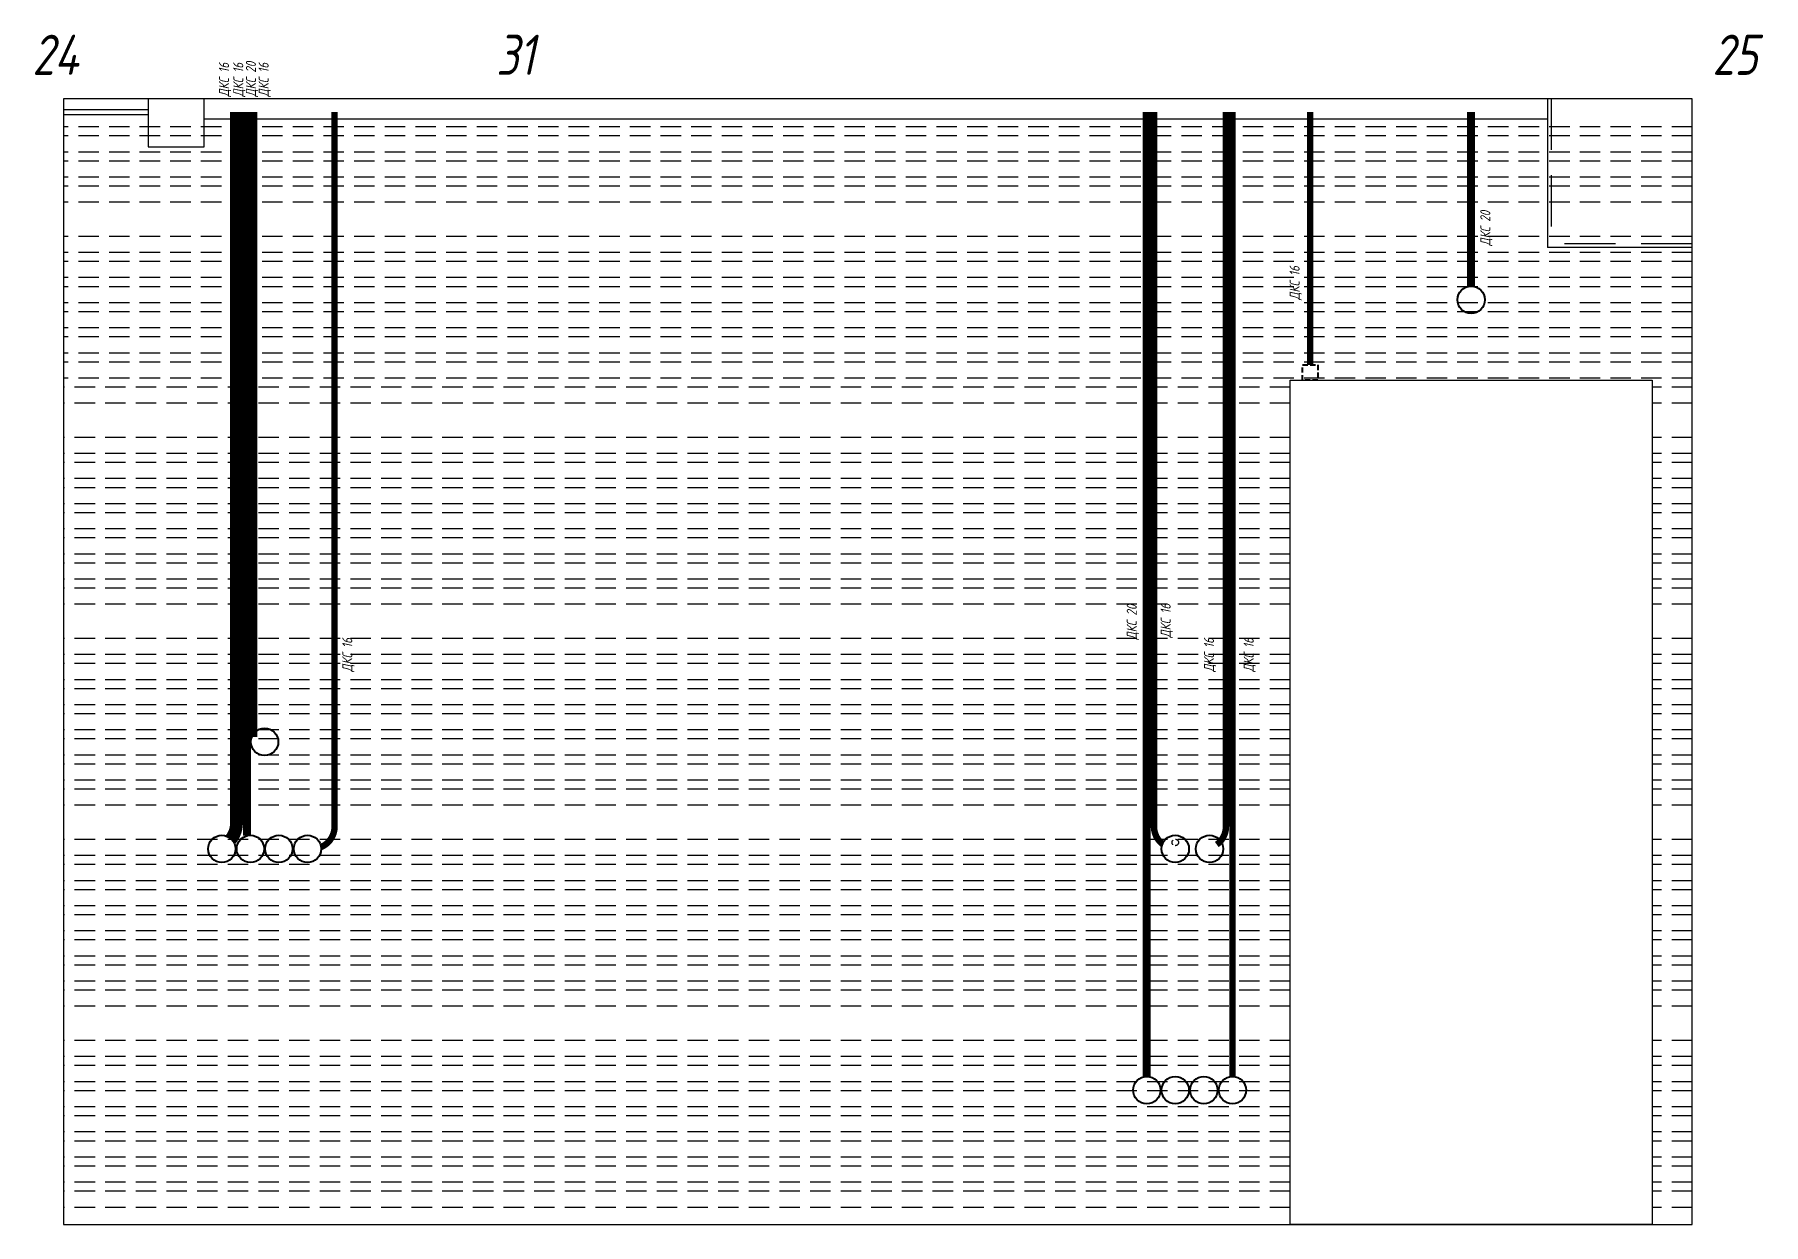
# Model space of a CAD drawing. Header units: millimetres. Extents: x -72 to 4227, y 0 to 2960.
import ezdxf
from ezdxf.enums import TextEntityAlignment as Align

# ---------------------------------------------------------------- set-up
doc = ezdxf.new("R2010")
doc.units = ezdxf.units.MM
doc.linetypes.add('DASHED', pattern=[19.05, 12.7, -6.35])
for name, color, linetype in [('01 Черновое', 7, 'Continuous'), ('02 ЭОМ и СС', 7, 'Continuous'), ('03 Потолок', 5, 'Continuous')]:
    doc.layers.add(name, color=color, linetype=linetype)
doc.layers.add('100 noprint', color=1, linetype='Continuous', plot=False)
doc.styles.add('ГОСТ-ISOCPEUR', font='isocpeui.ttf', dxfattribs={"width": 0.8})

msp = doc.modelspace()

# ---------------------------------------------------------------- linework, layer by layer
at = {"layer": '01 Черновое'}
for points in [[(4050, 0), (4050, 2800), (0, 2800), (0, 0)], [(3950, 2100), (3950, 0), (3050, 0), (3050, 2100)]]:
    msp.add_lwpolyline(points, close=True, dxfattribs=at)
at = {"layer": '02 ЭОМ и СС', "color": 111, "const_width": 16}
msp.add_lwpolyline([(409.5, 962.8, 0.172285), (422, 998.1), (422, 2767)], format="xyb", dxfattribs=at)
msp.add_lwpolyline([(409.5, 962.8, 0.172285), (422, 998.1), (422, 2767)], format="xyb", dxfattribs=at)
at = {"layer": '02 ЭОМ и СС', "color": 3, "const_width": 16, "flags": 128}
msp.add_lwpolyline([(421.9, 952.7, 0.172285), (438, 998.1), (438, 2767)], format="xyb", dxfattribs=at)
msp.add_lwpolyline([(421.9, 952.7, 0.172285), (438, 998.1), (438, 2767)], format="xyb", dxfattribs=at)
at = {"layer": '02 ЭОМ и СС', "color": 1, "const_width": 20, "flags": 128}
for points in [[(456, 966.9), (456, 2767)], [(456, 966.9), (456, 2767)], [(2693.5, 368), (2693.5, 2767)], [(2693.5, 368), (2693.5, 2767)]]:
    msp.add_lwpolyline(points, dxfattribs=at)
at = {"layer": '02 ЭОМ и СС', "color": 3, "const_width": 16, "flags": 128}
msp.add_lwpolyline([(474, 1212.4), (474, 2767)], dxfattribs=at)
msp.add_lwpolyline([(474, 1212.4), (474, 2767)], dxfattribs=at)
at = {"layer": '02 ЭОМ и СС', "color": 6, "const_width": 16, "flags": 128}
msp.add_lwpolyline([(640.2, 938.6, 0.299332), (674, 990), (674, 2767)], format="xyb", dxfattribs=at)
msp.add_lwpolyline([(640.2, 938.6, 0.299332), (674, 990), (674, 2767)], format="xyb", dxfattribs=at)
at = {"layer": '02 ЭОМ и СС', "color": 3, "flags": 128}
msp.add_lwpolyline([(2732.7, 946.1, 16, 16, -0.229101), (2711.5, 990, 16, 16, 0), (2711.5, 2767, 16, 16, 0)], format="xyseb", dxfattribs=at)
msp.add_lwpolyline([(2732.7, 946.1, 16, 16, -0.229101), (2711.5, 990, 16, 16, 0), (2711.5, 2767, 16, 16, 0)], format="xyseb", dxfattribs=at)
at = {"layer": '02 ЭОМ и СС', "flags": 128}
msp.add_lwpolyline([(2867.7, 944.9, 16, 16, 0.238397), (2890.5, 990, 16, 16, 0), (2890.5, 2767, 16, 16, 0)], format="xyseb", dxfattribs=at)
msp.add_lwpolyline([(2867.7, 944.9, 16, 16, 0.238397), (2890.5, 990, 16, 16, 0), (2890.5, 2767, 16, 16, 0)], format="xyseb", dxfattribs=at)
at = {"layer": '02 ЭОМ и СС', "color": 6, "const_width": 16, "flags": 128}
msp.add_lwpolyline([(2906.5, 368), (2906.5, 2767)], dxfattribs=at)
msp.add_lwpolyline([(2906.5, 368), (2906.5, 2767)], dxfattribs=at)
at = {"layer": '02 ЭОМ и СС', "const_width": 16, "flags": 128}
msp.add_lwpolyline([(3100, 2138), (3100, 2767)], dxfattribs=at)
msp.add_lwpolyline([(3100, 2138), (3100, 2767)], dxfattribs=at)
at = {"layer": '02 ЭОМ и СС', "color": 5, "const_width": 20, "flags": 128}
msp.add_lwpolyline([(3500, 2334), (3500, 2767)], dxfattribs=at)
msp.add_lwpolyline([(3500, 2334), (3500, 2767)], dxfattribs=at)
at = {"layer": '02 ЭОМ и СС', "linetype": 'DASHED', "lineweight": 40, "flags": 128}
msp.add_lwpolyline([(3081, 2100), (3081, 2138), (3119, 2138), (3119, 2100)], close=True, dxfattribs=at)
msp.add_lwpolyline([(3081, 2100), (3081, 2138), (3119, 2138), (3119, 2100)], close=True, dxfattribs=at)
at = {"layer": '02 ЭОМ и СС', "color": 5, "lineweight": 40}
msp.add_circle((3500, 2300), 34, dxfattribs=at)
msp.add_circle((3500, 2300), 34, dxfattribs=at)
at = {"layer": '02 ЭОМ и СС', "color": 3, "lineweight": 40}
for centre in [(500, 1200.4), (393.5, 934), (2764.5, 934)]:
    msp.add_circle(centre, 34, dxfattribs=at)
at = {"layer": '02 ЭОМ и СС', "color": 1, "lineweight": 40}
for centre in [(464.5, 934), (535.5, 934), (2693.5, 334), (2764.5, 334), (2835.5, 334)]:
    msp.add_circle(centre, 34, dxfattribs=at)
at = {"layer": '02 ЭОМ и СС', "color": 6, "lineweight": 40}
for centre in [(606.5, 934), (2906.5, 334)]:
    msp.add_circle(centre, 34, dxfattribs=at)
at = {"layer": '02 ЭОМ и СС', "color": 3, "linetype": 'DASHED'}
msp.add_circle((2764.5, 950.1), 8, dxfattribs=at)
msp.add_circle((2764.5, 950.1), 8, dxfattribs=at)
at = {"layer": '02 ЭОМ и СС', "lineweight": 40}
msp.add_circle((2849.5, 934), 34, dxfattribs=at)
at = {"layer": '03 Потолок', "color": 7, "lineweight": -2}
for p, q in [((3690, 2800), (3690, 2430)), ((0, 2773), (210, 2773)), ((0, 2760.5), (210, 2760.5)), ((350, 2750), (3690, 2750)), ((4050, 2430), (3690, 2430))]:
    msp.add_line(p, q, dxfattribs=at)
at = {"layer": '03 Потолок', "color": 7, "linetype": 'DASHED', "ltscale": 10}
for p in [(3699.5, 2800), (4050, 2439.5)]:
    msp.add_line(p, (3699.5, 2439.5), dxfattribs=at)
at = {"layer": '03 Потолок', "color": 7, "lineweight": -2}
msp.add_lwpolyline([(210, 2680), (350, 2680), (350, 2800), (210, 2800)], close=True, dxfattribs=at)
at = {"layer": '100 noprint', "linetype": 'DASHED', "ltscale": 4}
for p, q in [((4050, 2730), (0, 2730)), ((4050, 2707.5), (0, 2707.5)), ((4050, 2667.5), (0, 2667.5)), ((4050, 2645), (0, 2645)), ((4050, 2605), (0, 2605)), ((4050, 2582.5), (0, 2582.5)), ((4050, 2542.5), (0, 2542.5)), ((4050, 2457.5), (0, 2457.5)), ((4050, 2417.5), (0, 2417.5)), ((4050, 2395), (0, 2395)), ((4050, 2355), (0, 2355)), ((4050, 2332.5), (0, 2332.5)), ((4050, 2292.5), (0, 2292.5)), ((4050, 2270), (0, 2270)), ((4050, 2230), (0, 2230)), ((4050, 2207.5), (0, 2207.5)), ((4050, 2167.5), (0, 2167.5)), ((4050, 2145), (0, 2145)), ((4050, 2105), (0, 2105)), ((3050, 2082.5), (0, 2082.5)), ((4050, 2082.5), (3950, 2082.5)), ((3050, 2042.5), (0, 2042.5)), ((4050, 2042.5), (3950, 2042.5)), ((3050, 1957.5), (0, 1957.5)), ((4050, 1957.5), (3950, 1957.5)), ((3050, 1917.5), (0, 1917.5)), ((3050, 1895), (0, 1895)), ((4050, 1917.5), (3950, 1917.5)), ((4050, 1895), (3950, 1895)), ((3050, 1855), (0, 1855)), ((4050, 1855), (3950, 1855)), ((3050, 1832.5), (0, 1832.5)), ((4050, 1832.5), (3950, 1832.5)), ((3050, 1792.5), (0, 1792.5)), ((3050, 1770), (0, 1770)), ((4050, 1792.5), (3950, 1792.5)), ((4050, 1770), (3950, 1770)), ((3050, 1730), (0, 1730)), ((4050, 1730), (3950, 1730)), ((3050, 1707.5), (0, 1707.5)), ((4050, 1707.5), (3950, 1707.5)), ((3050, 1667.5), (0, 1667.5)), ((3050, 1645), (0, 1645)), ((4050, 1667.5), (3950, 1667.5)), ((4050, 1645), (3950, 1645)), ((3050, 1605), (0, 1605)), ((4050, 1605), (3950, 1605)), ((3050, 1582.5), (0, 1582.5)), ((4050, 1582.5), (3950, 1582.5)), ((3050, 1542.5), (0, 1542.5)), ((4050, 1542.5), (3950, 1542.5)), ((3050, 1457.5), (0, 1457.5)), ((4050, 1457.5), (3950, 1457.5)), ((3050, 1417.5), (0, 1417.5)), ((3050, 1395), (0, 1395)), ((4050, 1417.5), (3950, 1417.5)), ((4050, 1395), (3950, 1395)), ((3050, 1355), (0, 1355)), ((4050, 1355), (3950, 1355)), ((3050, 1332.5), (0, 1332.5)), ((3050, 1292.5), (0, 1292.5)), ((4050, 1332.5), (3950, 1332.5)), ((4050, 1292.5), (3950, 1292.5)), ((3050, 1270), (0, 1270)), ((4050, 1270), (3950, 1270)), ((3050, 1230), (0, 1230)), ((3050, 1207.5), (0, 1207.5)), ((4050, 1230), (3950, 1230)), ((4050, 1207.5), (3950, 1207.5)), ((3050, 1167.5), (0, 1167.5)), ((4050, 1167.5), (3950, 1167.5)), ((3050, 1145), (0, 1145)), ((4050, 1145), (3950, 1145)), ((3050, 1105), (0, 1105)), ((3050, 1082.5), (0, 1082.5)), ((4050, 1105), (3950, 1105)), ((4050, 1082.5), (3950, 1082.5)), ((3050, 1042.5), (0, 1042.5)), ((4050, 1042.5), (3950, 1042.5)), ((3050, 957.5), (0, 957.5)), ((4050, 957.5), (3950, 957.5)), ((3050, 917.5), (0, 917.5)), ((4050, 917.5), (3950, 917.5)), ((3050, 895), (0, 895)), ((4050, 895), (3950, 895)), ((3050, 855), (0, 855)), ((3050, 832.5), (0, 832.5)), ((4050, 855), (3950, 855)), ((4050, 832.5), (3950, 832.5)), ((3050, 792.5), (0, 792.5)), ((4050, 792.5), (3950, 792.5)), ((3050, 770), (0, 770)), ((4050, 770), (3950, 770)), ((3050, 730), (0, 730)), ((3050, 707.5), (0, 707.5)), ((4050, 730), (3950, 730)), ((4050, 707.5), (3950, 707.5)), ((3050, 667.5), (0, 667.5)), ((3050, 645), (0, 645)), ((4050, 667.5), (3950, 667.5)), ((4050, 645), (3950, 645)), ((3050, 605), (0, 605)), ((4050, 605), (3950, 605)), ((3050, 582.5), (0, 582.5)), ((4050, 582.5), (3950, 582.5)), ((3050, 542.5), (0, 542.5)), ((4050, 542.5), (3950, 542.5)), ((3050, 457.5), (0, 457.5)), ((4050, 457.5), (3950, 457.5)), ((3050, 417.5), (0, 417.5)), ((3050, 395), (0, 395)), ((4050, 417.5), (3950, 417.5)), ((4050, 395), (3950, 395)), ((3050, 355), (0, 355)), ((4050, 355), (3950, 355)), ((3050, 332.5), (0, 332.5)), ((4050, 332.5), (3950, 332.5)), ((3050, 292.5), (0, 292.5)), ((3050, 270), (0, 270)), ((4050, 292.5), (3950, 292.5)), ((4050, 270), (3950, 270)), ((3050, 230), (0, 230)), ((4050, 230), (3950, 230)), ((3050, 207.5), (0, 207.5)), ((4050, 207.5), (3950, 207.5)), ((3050, 167.5), (0, 167.5)), ((3050, 145), (0, 145)), ((4050, 167.5), (3950, 167.5)), ((4050, 145), (3950, 145)), ((3050, 105), (0, 105)), ((4050, 105), (3950, 105)), ((3050, 82.5), (0, 82.5)), ((4050, 82.5), (3950, 82.5)), ((3050, 42.5), (0, 42.5)), ((4050, 42.5), (3950, 42.5))]:
    msp.add_line(p, q, dxfattribs=at)
at = {"layer": '100 noprint'}
msp.add_lwpolyline([(3950, 2100), (3950, 0), (3050, 0), (3050, 2100)], close=True, dxfattribs=at)

# ---------------------------------------------------------------- texts
at = {"layer": '01 Черновое', "style": 'ГОСТ-ISOCPEUR', "width": 0.8}
for s, p in [('24', (-20.5, 2909.4)), ('31', (1123.9, 2909.4)), ('25', (4156.5, 2909.4))]:
    msp.add_text(s, height=100, dxfattribs=at).set_placement(p, align=Align.MIDDLE)
at = {"layer": '02 ЭОМ и СС', "color": 111, "insert": (416.5, 2805.2), "char_height": 25, "width": 270.313, "attachment_point": 7, "rotation": 90, "style": 'ГОСТ-ISOCPEUR'}
msp.add_mtext('{ДКС 16}', dxfattribs=at)
at = {"layer": '02 ЭОМ и СС', "color": 3, "char_height": 25, "width": 270.313, "attachment_point": 7, "rotation": 90, "style": 'ГОСТ-ISOCPEUR'}
for insert in [(452, 2805.2), (515.1, 2805.2), (2758.1, 1459.6)]:
    msp.add_mtext('{ДКС 16}', dxfattribs=dict(at, insert=insert))
at = {"layer": '02 ЭОМ и СС', "color": 1, "char_height": 25, "width": 270.313, "attachment_point": 7, "rotation": 90, "style": 'ГОСТ-ISOCPEUR'}
for insert in [(483.5, 2805.2), (2673.9, 1454.8)]:
    msp.add_mtext('{ДКС 20}', dxfattribs=dict(at, insert=insert))
at = {"layer": '02 ЭОМ и СС', "color": 5, "insert": (3522.9, 2434.5), "char_height": 25, "width": 270.313, "attachment_point": 1, "rotation": 90, "style": 'ГОСТ-ISOCPEUR'}
msp.add_mtext('{ДКС 20}', dxfattribs=at)
at = {"layer": '02 ЭОМ и СС', "char_height": 25, "width": 270.313, "attachment_point": 7, "rotation": 90, "style": 'ГОСТ-ISOCPEUR'}
for insert in [(3078.8, 2299.7), (2865.9, 1374.5)]:
    msp.add_mtext('{ДКС 16}', dxfattribs=dict(at, insert=insert))
at = {"layer": '02 ЭОМ и СС', "color": 6, "char_height": 25, "width": 270.313, "attachment_point": 7, "rotation": 90, "style": 'ГОСТ-ISOCPEUR'}
for insert in [(723.1, 1374.5), (2964.7, 1374.5)]:
    msp.add_mtext('{ДКС 16}', dxfattribs=dict(at, insert=insert))

doc.saveas('drawing.dxf')
